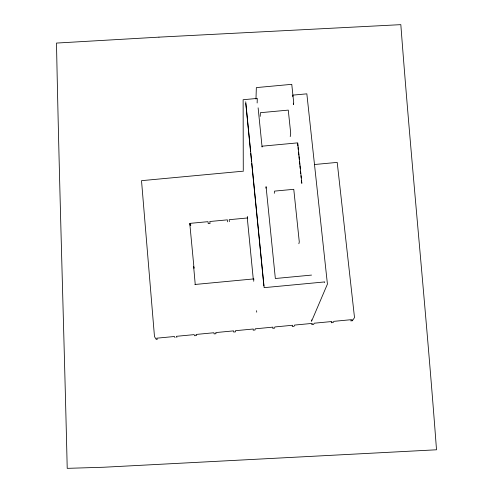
<?xml version="1.0" encoding="UTF-8"?>
<svg xmlns="http://www.w3.org/2000/svg" width="493" height="493" viewBox="0 0 493 493"><rect width="100%" height="100%" fill="white"/><g stroke="black" fill="none" stroke-linecap="round" stroke-linejoin="round"><path stroke-width="0.74" d="M255.978 99.099L256.342 87.6L291.764 84.328L293.705 102.649L293.458 104.559L293.31 103.185M257.143 102.994L257.303 98.415L243.123 99.728L243.277 170.399M260.205 116.373L260.372 112.7L288.269 110.112L290.697 133.141L290.223 136.623M253.704 281.275L253.821 278.909L194.871 284.486M265.967 188.172L266.078 186.681L275.347 278.508L311.545 275.088M274.299 193.311L274.533 191.111L293.773 189.312L299.288 241.909L298.863 243.733M324.536 282.434L324.745 281.922L264.156 287.653L245.717 101.792M176.895 337.434L176.371 336.318L194.162 334.63L194.55 335.751L196.454 335.573L196.085 334.445L213.87 332.75L214.104 333.89L216.008 333.712L215.786 332.572L233.565 330.877L233.645 332.035L235.549 331.851L235.481 330.698L253.254 329.004L253.18 330.174L255.084 329.996L255.171 328.825L272.931 327.136L272.709 328.32L274.607 328.135L274.847 326.951L292.602 325.263L292.226 326.458L294.124 326.28L294.518 325.078L312.266 323.396L311.736 324.604L313.634 324.425L314.177 323.211L331.918 321.522L331.234 322.749L333.132 322.57L333.829 321.344L351.564 319.655L350.726 320.894L352.353 320.74L354.51 317.578L337.206 162.4L314.479 164.52M243.474 171.151L141.516 180.666L154.482 336.602L156.226 339.4L157.322 339.295L156.645 338.198L174.448 336.503L174.99 337.613M208.859 223.588L210.067 223.477L209.808 221.505L227.39 219.853L227.519 221.838M194.039 268.358L193.65 266.719L195.246 284.56M208.256 223.649L207.978 221.677L190.39 223.329L190.797 225.289L190.187 225.344L189.768 223.384L193.977 267.724M352.255 319.815L352.353 320.74M292.842 96.665L292.682 95.143L306.843 93.836L327.426 284.097L311.564 321.276L311.416 319.877M297.612 143.728L297.852 146.014M298.012 147.536L298.259 149.823M298.499 152.109L298.826 155.153M298.986 156.675L299.306 159.726M299.467 161.248L299.793 164.292M299.954 165.821L300.28 168.865M300.52 171.151L300.761 173.437M301.007 175.724L301.248 178.01M301.488 180.296L301.815 183.341L297.747 142.865L262.122 146.181L262.079 147.031L258.122 107.831M245.785 103.518L250.573 151.782M250.727 153.317L251.559 161.741M251.713 163.275L263.872 285.854M247.363 216.458L247.511 217.968L229.22 219.687L229.331 221.665M256.582 310.689L256.73 312.192M247.276 217.826L253.322 279.623M158.968 37.141L56.492 43.07C59.265 184.85 63.874 326.582 67.214 468.35L103.801 467.235L436.508 449.789C425.927 307.959 411.538 166.468 400.827 24.65L158.968 37.141"/></g></svg>
